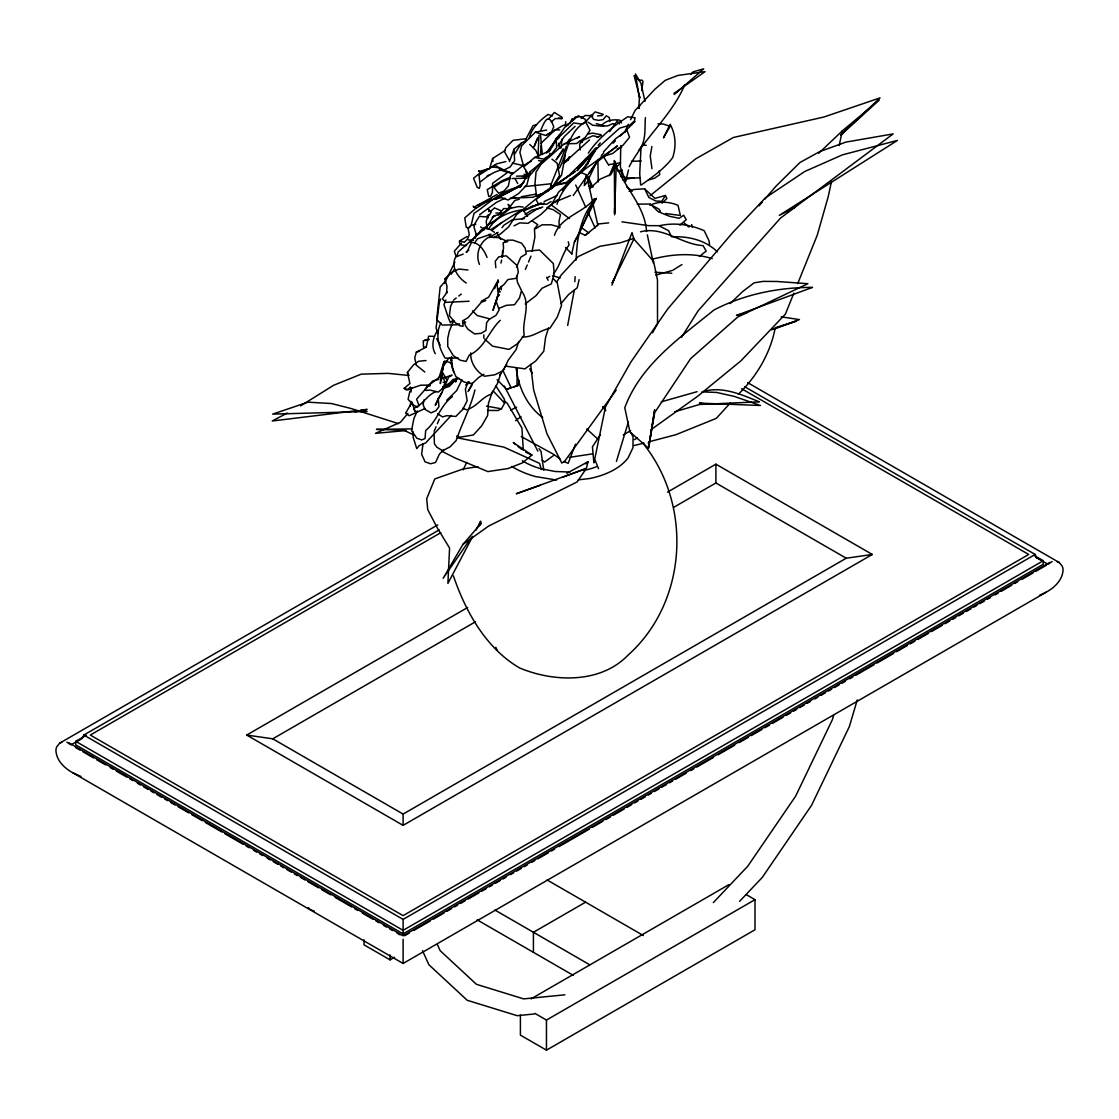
<?xml version="1.0" encoding="UTF-8"?>
<svg xmlns="http://www.w3.org/2000/svg" width="1119" height="1119" viewBox="0 0 1119 1119"><rect width="100%" height="100%" fill="white"/><g stroke="black" fill="none" stroke-linecap="round" stroke-linejoin="round"><path stroke-width="1.5" d="M614.625 207.896L614.555 213.519L616.289 164.521L610.988 174.396L600.12 179.166L589.461 188.957M497.144 379.719L506.585 389.342L516.978 385.733L517.244 368.822M620.751 145.554L620.388 167.053L625.731 181.558L628.514 169.822M443.278 368.067L441.222 373.676L440.354 383.565L443.907 361.983L444.858 361.003L450.02 362.542L452.314 365.27M502.417 257.118L502.557 251.132M539.008 135.315L537.973 156.422M439.18 529.902L83.827 735.057L82.372 738.428L76.917 741.128M645.411 117.607C644.516 128.475 646.544 141.931 638.515 150.589M488.304 217.855L488.416 215.016M434.06 432.913L434.424 443.907L436.9 447.236L442.746 450.747L450.146 446.761L456.118 440.592C461.881 423.583 470.693 407.54 474.932 389.874M576.117 260.14C576.844 238.151 580.733 214.974 596.343 198.343L574.369 242.11L571.753 253.761M638.795 108.263L639.383 98.122L635.452 73.938L640.949 83.268L644.964 101.256M574.327 290.017L567.669 325.433M574.844 281.666L575.138 276.659M455.881 378.53L455.657 381.999L457.056 378.166M550.562 188.482L550.842 183.782L524.461 186.621M446.537 293.304L446.985 286.1L444.691 278.841L452.426 271.861L458.958 269.064L467.98 270.001M550.576 188.37L550.828 185.041L566.368 146.071M467.155 236.487L459.587 240.879L459.433 242.865L461.699 245.117L466.511 245.551M540.365 154.282L541.372 143.805L540.519 134.546M641.033 147.107L639.718 173.725L640.655 184.915L641.439 184.873C652.699 176.872 664.322 168.787 672.687 157.611C676.394 146.281 675.806 134.7 670.155 124.279L663.497 137.903M513.859 386.922L518.363 385.314L518.922 380.306M565.752 121.691L565.305 125.412L569.935 123.104M639.117 108.459L639.55 105.242M560.899 148.156L562.144 138.896M648.53 448.173L654.643 410.03L648.53 448.173L629.969 432.032L624.78 407.75C640.558 364.85 679.82 337.798 713.936 310.019C744.415 294.129 778.348 287.401 812.548 287.359L736.498 315.376L746.639 312.816M551.289 122.069L555.122 118.586L561.948 118.572L562.116 117.299L554.395 112.473L548.492 119.02M502.109 257.076L503.55 247.956L503.158 242.725L507.76 241.62L499.27 237.732L489.143 237.046C479.505 241.83 475.239 254.698 479.464 264.434M410.197 406.113L410.925 401.413M475.281 238.347L475.743 235.326L483.548 229.227M439.194 303.347L436.074 328.119L438.242 333.602M641.677 90.527L643.033 81.393L641.719 80.036L639.341 80.358L634.095 75.588L639.914 97.787L638.893 95.045M423.877 399.973L423.136 404.56L424.87 409.302L431.025 412.869L435.962 410.673L438.998 406.575L438.172 398.56L442.117 392.14L448.719 376.991L451.489 375.62M651.901 146.463L650.251 155.975L651.943 168.703M553.122 145.288L549.415 151.009L546.352 152.883L559.584 134.881L558.451 138.616M565.431 154.366L561.598 175.082L551.471 188.677M572.243 118.558L570.396 122.013M549.205 156.59L549.905 153.163M839.208 145.456L842.313 130.867L879.24 100.123L840.635 135.133M584.314 184.145L586.286 174.83L581.768 172.816L579.124 173.711L558.661 192.006L551.485 204.623L540.617 214.68L528.014 223.338L519.845 222.863L514.041 225.842M831.445 181.656L828.228 196.622L817.276 235.116L797.763 283.485M532.084 251.174L534.896 237.13L534.448 228.808L537.819 224.695L532.238 220.933M579.124 279.638L577.18 287.835L568.424 294.717L560.969 303.697M488.723 211.631L489.129 209.952L488.052 209.099L491.073 212.246L489.535 214.806L485.786 216.904L479.38 216.345L475.477 222.499L473.952 226.947L476.386 234.934M500.934 263.063L501.662 260.07M566.899 473.267L588.034 461.713L586.37 468.441L577.068 481.967L488.709 526.014L462.972 544.352L443.138 578.313L471.603 537.134M594.203 461.56L593.895 462.832L592.441 446.859L600.413 434.55M547.359 191.391L536.533 196.119L534.994 183.502L536.057 172.004L541.162 164.143L564.368 143.75L576.593 143.54L585.377 137.231L590.035 130.252L585.657 121.957C568.158 131.301 567.725 152.268 559.486 168.102M495.969 302.703L497.368 297.178L499.578 294.815M508.991 208.33L509.677 205.672L508.068 204.399L509.732 206.861L506.515 210.386L500.976 214.205L493.829 215.869L486.052 228.262M499.745 288.73L498.892 292.073L500.361 291.849M472.4 382.768L471.505 386.153L468.008 391.58M547.415 157.471L530.336 171.599L526.923 184.691L518.684 193.503L508.124 200.035L499.172 196.762L494.654 199.406L501.312 197.434M423.066 443.586L421.611 454.23L425.08 461.867L430.619 463.77L435.543 462.469L439.333 454.23L443.865 449.502M444.495 283.345L454.887 262.098M433.445 336.329L428.619 336.218L426.241 347.17L416.352 352.079L414.729 357.926L416.324 365.228L424.828 372.012M456.832 256.601L458.133 251.957L482.065 230.962L483.506 228.22L490.066 229.353L494.444 232.29M488.024 215.156L486.192 221.548L487.255 228.276M556.982 204.273C565.752 176.396 596.217 163.206 617.422 145.876L605.057 154.981M833.879 714.635L832.41 719.601L795.637 796.155L747.73 866.26L713.307 902.613M857.252 699.962L849.335 726.623L811.541 805.33L762.277 877.422L739.561 901.382M489.549 168.773L492.626 158.478L505.187 150.464M590.79 154.59L589.042 160.367L581.307 171.92M616.401 461.476L628.332 422.087M548.534 327.825L545.499 337.77L543.806 351.17L535.791 360.905L524.895 368.864L507.033 366.333M439.641 301.906L440.536 299.025M443.907 361.983L439.026 377.69L439.977 376.697L427.472 386.209L424.996 389.356L425.989 390.447L429.906 390.055L438.312 392.098L443.194 387.873L445.152 382.18L441.222 373.676M625.059 131.874L628.277 124.265M518.712 341.435L516.167 349.478L508.222 360.206L503.284 370.599L494.696 374.837L484.415 376.25C476.107 371.354 470.33 362.724 470.707 352.905M498.235 294.409L493.059 310.117L498.235 294.409L496.948 282.506L488.681 297.094L481.184 301.347M501.088 372.697L497.619 383.216L491.437 394.056C482.219 396.979 477.295 406.043 468.176 409.176M542.505 194.426L569.361 175.151L596.623 147.904L591.112 154.268L587.979 163.668L578.537 173.165L566.2 182.453L555.639 184.789L536.602 199.028L536.393 200.371L538.491 203.98L546.701 204.231L550.996 201.518M492.248 391.986L488.457 403.358L487.632 415.541L481.702 425.793L473.379 434.997L459.965 437.165L456.692 436.088M472.554 383.048L468.693 390.405M468.008 381.817L465.378 389.44L467.155 400.644L462.93 409.232L455.811 416.45L446.761 415.667L442.662 416.939L437.655 413.862M509.411 161.598L513.999 149.233L521.678 142.77L525.203 141.218M554.464 235.298C560.479 216.638 583.041 213.1 594.581 198.678L577.67 236.738M611.967 285.135L632.025 232.556L633.704 238.823L653.58 261.328L657.468 279.946L657.524 323.825L652.517 332.847M575.502 444.159L568.158 463.322L563.836 461.504M440.914 323.083C434.718 334.315 438.956 347.855 445.152 358.164L458.189 358.01M453.615 320.482L449.334 331.154L447.726 338.386L447.754 346.484L453.307 355.66L460.343 360.248L466.077 361.395L469.295 355.045C484.401 348.568 488.989 330.86 500.249 320.328M537.749 137.637L534.001 146.897L537.26 139.148M494.57 288.66L498.137 279.806L498.501 282.52M793.847 293.164L785.398 314.117L740.848 360.905L697.459 396.42L651.286 429.472M568.312 159.737L569.585 156.632L565.976 161.849M445.908 300.004L443.977 304.634L448.747 318.845L450.481 322.818L451.307 321.349L454.216 321.391M540.239 131.455C543.862 123.482 548.114 110.249 553.751 126.951L551.513 132.056L545.624 135.441L535.316 132.224L521.65 145.764L519.873 152.338L523.566 166.13M529.245 137.959C531.847 127.692 539.848 120.586 547.96 114.432L552.422 115.998M609.296 175.753L615.1 161.905M525.37 269.413L527.231 264.993M528.476 262.056L530.966 256.167M434.13 431.333L436.06 426.787M437.347 423.765L439.277 419.233M438.172 398.56L435.277 405.302L442.117 392.14M417.317 410.953L413.89 418.548L411.54 430.661L416.772 438.186L421.653 439.935L425.052 438.564L425.668 430.549C437.011 421.248 440.564 405.106 452.454 396.56M478.624 525.594L480.736 521.16L475.939 530.266M466.749 252.432L471.561 242.361C479.631 242.795 484.429 250.726 487.073 257.482M596.063 163.332L586.566 183.166L584.16 185.642M463.126 469.84L466.679 462.413M461.979 379.691L456.664 390.601L446.761 400.252M453.083 301.221L450.579 306.298L449.404 315.698L455.363 322.818L460.133 325.895L463.098 326.272L462.553 320.887L468.05 317.67L481.31 302.326L485.772 300.591M630.543 119.691L635.06 110.557L654.811 89.296L665.232 80.344L677.946 75.421L705.026 71.658L674.016 93.52L677.988 91.24M479.044 233.675L480.764 230.22L484.079 229.829M409.862 387.188L408.603 389.664L404.169 388.363L409.904 383.481L407.428 372.431L413.471 364.906L418.646 361.255L426.059 360.542M614.513 278.449L612.093 283.107L634.277 238.277L620.416 242.753L599.924 246.306L578.229 256.559L561.262 274.98L556.479 282.24M525.301 140.281L533.05 125.608L536.519 124.782M472.722 536.351L447.894 583.433L449.572 548.072L437.235 527.804L427.738 509.621L426.689 498.724L434.759 478.96L462.986 469.001L477.995 466.623M684.856 84.54C671.806 115.649 644.838 137.175 629.172 166.703M559.584 134.881L556.087 138.602L549.415 151.009L534.658 157.471L523.706 166.969L528.308 174.102M595.112 151.023L582.929 170.773M664.336 136.168L663.721 137.329L670.141 126.335L663.189 123.985L657.958 123.887M437.277 330.888C432.941 337.518 431.095 346.582 435.277 353.702M487.576 410.407L497.983 410.519L501.452 408.827L504.641 403.148L504.361 399.161L495.997 386.069M412.044 387.957L409.736 391.972L408.071 399.357L414.114 405.568L417.597 406.91L419.052 405.693L416.604 399.161L432.633 381.006L438.844 379.411M516.46 267.203L520.783 257.188L526.238 253.929L525.175 248.194L521.58 243.173L512.824 240.109L507.285 240.193L504.697 241.802M411.4 403.344L405.624 413.135L409.148 415.75L425.01 408.533M662.042 203.154L666.896 198.427L665.371 195.461L661.833 201.308L655.86 201L648.908 197.517L644.628 188.817L633.886 189.503L629.186 191.321M599.155 159.024L589.391 172.718M603.379 152.058L615.59 138.756L626.99 130.461L629.577 137.259L623.129 145.05L612.75 153.443L600.525 157.247M451.349 274.141L454.454 269.064M574.369 242.11L576.844 238.081M506.655 364.71L499.675 375.187M514.376 154.492L521.678 142.77M681.457 337.392L698.046 310.9L780.405 218.177L893.172 133.902L845.852 142.113L819.793 151.569L799.987 162.493L776.096 186.09L764.697 199.252M551.359 188.593L559.528 175.585L557.136 163.178L551.989 159.15M563.263 148.799L556.101 159.877L563.472 149.974M566.843 143.26L569.529 139.106M554.982 142.435L559.612 135.287M588.272 153.107C598.301 138.224 612.764 126.601 627.675 116.796L635.116 117.747L634.305 121.062L629.689 125.23L619.702 128.125L588.804 155.835M577.376 168.116L586.398 158.227M598.693 159.597L573.264 195.475M570.172 178.956L562.465 190.384M530.336 171.599L519.58 187.433L521.608 185.264L499.172 196.762M558.395 136.63L564.619 127.482L578.397 115.747L585.461 119.425L585.559 122.181L582.328 124.209L573.739 122.908L557.01 139.176L552.688 145.498M558.129 145.666L564.368 136.518L575.11 126.307M553.485 273.693C560.745 265.189 561.878 253.565 569.053 245.089L568.27 241.83M479.436 525.804L481.394 522.993L462.972 544.352M474.736 242.739L477.519 238.739L491.031 234.193M447.208 291.947L442.327 298.885L445.852 302.34L469.113 301.249M488.471 229.311C495.409 217.086 509.481 211.575 522.811 209.729L527.567 216.275M470.316 242.319C477.771 234.151 485.702 224.989 495.969 220.457M616.205 390.069L564.522 461.42L561.808 463.042L546.925 433.626L533.637 389.93L530.658 364.388M502.025 227.703L503.788 225.297L512.194 219.828L524.405 218.597M448.425 358.57L443.012 366.752L441.585 370.781L446.719 379.691M489.562 318.831L486.611 322.72L485.94 330.399L481.254 333.294L474.61 333.938L467.826 329.084L465.308 325.419L464.315 321.349M609.617 131.65L617.268 120.992L619.506 123.887M498.361 214.736L503.69 208.554L509.341 208.652M572.089 120.95L575.404 116.894L578.691 116.935M540.995 143.274L555.122 129.846L559.71 129.874M407.875 413.387L400.518 422.213L375.48 433.347L406.155 430.521M598.189 145.372L600.26 142.896M690.801 74.497L693.025 71.896L703.683 68.832L674.239 94.514M591.112 154.268L577.012 170.731L596.735 148.645M759.004 205.84L762.417 201.896M521.888 184.495L524.182 181.879M528.755 176.634L542.491 160.898M445.418 281.149L440.159 287.051L436.676 319.558L442.229 325.042L456.608 324.818L459.629 323.909M591.224 153.149L595.686 148.212M730.189 403.148L716.286 418.366L675.918 434.69L648.978 441.795M738.302 394.28C756.822 376.278 770.431 353.254 775.243 327.741L796.322 321.111L773.495 329.042M455.965 379.327L449.474 386.321L445.026 387.873L442.69 386.559L443.711 386.922L449.642 382.992L453.139 379.411L459.21 378.516M579.138 232.542L585.321 235.326L587.125 233.409M585.321 235.326L597.826 225.087L586.608 175.473M601.407 155.485L603.756 153.037M613.128 143.204L615.464 140.756M635.102 121.467L620.22 136.014M563.221 163.668L589.531 139.903M465.7 385.02L469.029 381.733L466.889 383.943L469.91 383.048M490.542 211.393L494.472 207.896L500.249 210.372L501.438 212.162M585.265 122.027L595.14 111.886L603.211 114.306L602.218 115.467L597.504 115.914M730.147 303.585L742.666 291.541L754.178 282.799L763.102 281.387L776.824 281.47L807.862 283.694L737.701 317.055L690.549 358.737L654.755 412.505L648.852 445.754L648.405 442.313M818.66 153.317L842.313 130.867M840.789 134.993L880.038 97.885L823.85 117.033L733.337 137.497L695.724 158.828L650.027 195.769M449.936 384.852L454.678 380.39M585.657 463.853L588.034 461.713M497.549 289.975L504.319 284.17L507.872 279.568L516.139 278.337L518.321 272.127L517.216 265.637L506.236 255.817L498.822 256.824L495.255 261.286L495.815 267.693M451.265 415.443L425.724 442.886L419.163 445.642L416.758 448.649L413.247 437.571L412.883 431.361M615.52 167.612L618.989 164.675M492.919 229.577L501.997 222.387M491.842 222.849L511.551 207.449M479.687 214.624L496.402 202.413L505.061 198.161M461.406 243.117L454.286 251.327L456.104 256.223M547.149 207.63L557.724 199.742M515.691 444.537L513.257 442.564L531.917 455.069L522.363 462.916L508.152 468.511L487.884 471.589L455.447 458.161L442.145 451.377M679.876 225.157L686.213 219.772L683.709 215.226L679.037 218.289L669.638 216.303L658.266 211.715L650.335 203.994L637.382 204.176M581.279 118.488L585.111 115.481L592.86 115.761M606.232 154.828L595.784 163.024M437.697 524.923L59.713 743.142L56.873 746.639A12.365 10.099 0 0 0 55.964 750.975C56.649 760.794 64.538 768.194 72.665 772.697L403.106 963.473L1046.335 592.105C1054.462 587.601 1062.365 580.202 1063.036 570.382A12.365 10.099 0 0 0 1062.127 566.046L1059.287 562.549L747.674 382.642M453.713 299.948L456.23 297.99M458.762 296.031L461.28 294.073M480.638 181.698C487.338 176.187 494.584 170.773 503.48 169.71M554.129 455.083L544.701 462.007L542.155 460.231M577.46 138.127L579.642 136.532L564.368 143.75M525.189 304.004L536.141 295.542L542.058 288.226L551.331 283.904L554.185 273.512L553.359 263.608L539.596 250.027L526.895 251.215M602.176 124.782C606.806 120.027 613.618 119.285 619.884 120.153L621.465 122.992M466.022 252.097L468.819 250.11M699.375 256.461L706.187 251.09L703.054 245.607C681.107 244.348 663.133 225.884 640.516 231.815M547.583 190.901L575.348 171.319L555.639 184.789M491.521 229.171L517.999 212.26L541.19 202.903M1052.126 561.556L1048.027 564.284L1035.956 557.304M521.888 218.946L536.533 209.337L542.813 206.889M442.313 389.076L455.447 380.502M547.205 277.932L549.807 276.267M525.133 214.4L531.693 210.204L540.981 207.91M596.315 226.038L597.826 225.087M565.165 161.807L568.004 160.031M489.269 237.564L498.025 232.36M681.947 264.56L672.617 270.364L655.79 275.092M508.795 171.543L492.584 183.334L492.458 192.412L490.626 196.133L488.723 196.44L487.241 189.643L502.935 180.257L510.32 177.334M483.954 374.222L478.596 377.509L471.896 383.817L464.161 382.041L455.895 376.613L451.74 366.794L451.572 356.695M535.567 228.752L541.974 224.835L551.191 224.793L560.199 227.199M634.445 439.669L637.257 437.963M1034.194 555.528L1043.244 560.759L1043.244 564.284L403.106 933.861L75.756 744.876L75.756 741.351L86.345 735.239M80.05 739.631L70.973 744.876L66.874 742.149M440.872 532.658L90.303 735.057L403.106 915.65L1028.697 554.464L741.589 388.699M667.47 492.136L715.894 464.161L872.302 554.464L403.106 825.36L246.698 735.057L467.672 607.477M246.698 735.057L272.77 738.82L475.421 621.814M673.554 507.425L715.894 482.974L846.23 558.227L872.302 554.464M272.77 738.82L403.106 814.072L846.23 558.227M83.827 735.057L403.106 919.398L1035.173 554.464L1036.628 557.835L1042.083 560.535M75.756 741.351L403.106 930.337L1043.244 560.759M69.07 742.932L403.106 935.792L1049.93 562.339M404.616 935.75L409.148 933.134M413.694 930.504L430.353 920.895M433.375 919.147L443.977 913.034M446.999 911.286L451.544 908.656M454.566 906.908L457.601 905.159M460.622 903.411L465.168 900.795M468.204 899.047L478.792 892.92M481.827 891.172L486.359 888.556M489.395 886.808L492.416 885.059M495.451 883.311L499.997 880.681M503.018 878.947L506.04 877.198M510.586 874.568L513.621 872.82M516.642 871.072L521.188 868.456M524.21 866.707L527.245 864.959M531.777 862.329L534.812 860.581M537.833 858.832L548.436 852.72M551.457 850.972L554.492 849.223M559.038 846.593L589.307 829.123M592.343 827.375L602.931 821.248M605.966 819.5L610.512 816.884M613.534 815.136L624.136 809.009M627.158 807.261L631.703 804.645M634.725 802.896L637.76 801.148M640.781 799.4L645.327 796.784M648.349 795.036L651.384 793.287M654.405 791.539L658.951 788.909M661.986 787.161L666.518 784.545M669.554 782.796L672.575 781.048M675.61 779.3L686.199 773.173M690.745 770.557L693.78 768.809M696.801 767.061L713.46 757.451M717.992 754.821L734.651 745.212M739.197 742.582L748.275 737.337M751.297 735.589L761.899 729.476M764.934 727.728L769.466 725.112M772.502 723.364L783.09 717.237M786.125 715.489L790.671 712.873M793.693 711.124L796.714 709.376M799.749 707.628L804.295 704.998M807.317 703.25L810.352 701.501M814.884 698.885L817.919 697.137M820.94 695.389L825.486 692.759M828.508 691.01L831.543 689.262M834.564 687.528L839.11 684.898M842.131 683.149L845.167 681.401M849.713 678.785L852.734 677.037M855.769 675.289L873.925 664.798M876.96 663.049L893.605 653.426M896.641 651.678L907.243 645.565M910.265 643.817L914.81 641.201M917.832 639.453L928.434 633.326M931.456 631.578L942.058 625.465M945.079 623.717L949.625 621.087M952.661 619.339L955.682 617.59M958.717 615.842L963.249 613.226M966.284 611.478L970.816 608.862M973.852 607.113L976.873 605.365M979.908 603.617L984.454 600.987M987.476 599.238L990.497 597.49M995.043 594.874L998.078 593.126M1001.099 591.378L1011.702 585.251M1014.723 583.503L1017.758 581.754M1022.29 579.138L1032.893 573.026M1035.914 571.277L1046.517 565.151M363.997 939.806L363.997 944.814L390.069 959.864L394.573 957.263M585.573 902.18L533.427 932.281L533.427 952.339M530.979 998.903L728.931 884.625M534.882 1013.38L546.464 1020.066L755.003 899.662L755.003 929.763L546.464 1050.168L520.405 1035.117L520.405 1015.045M497.186 194.468L473.785 207.337L473.197 206.218L475.967 208.344M623.227 434.871L630.626 430.703M494.654 199.406L522.601 183.74M493.899 237.592L500.725 233.787L508.697 226.793L516.405 214.834L545.121 191.475L554.241 185.558L569.487 182.341M487.059 169.095L480.331 172.76L473.547 178.229L477.212 187.349L479.24 188.356L480.121 185.572L479.058 175.137L496.514 163.878L505.886 161.556M495.661 199.126L521.608 185.264M287.205 413.037L272.267 420.996L356.779 410.673M300.647 405.875L333.588 385.3L361.199 374.152L388.097 373.368L408.673 375.438M59.713 743.142L61.797 742.261M794.756 207.449L779.3 215.352L897.382 140.435L842.453 154.842L804.813 171.459L765.34 197.895L732.483 232.808L667.735 308.942L630.92 361.983L605.533 406.659L594.721 459.154L598.539 468.707M1046.335 592.105L1039.495 595.294M492.192 217.338L494.99 215.953M491.381 198.818L475.351 208.707L464.735 217.925L466.259 227.269L468.819 228.024L471.281 224.807L473.994 213.379C488.527 204.022 501.536 189.601 519.3 187.139M564.326 161.402L568.508 159.444M544.086 201.56L557.15 195.475M539.302 203.952L523.888 210.834M546.939 134.895L563.137 125.356L567.906 125.328M477.323 205.323L496.402 198.133M552.24 203.196L570.522 195.559M540.925 193.965L532.98 197.238L510.432 198.245M510.348 178.48L500.99 182.299L494.71 186.845L494.08 187.684L498.668 193.223L504.068 190.943L508.348 185.95L510.516 175.557L522 166.367L531.315 161.15M436.018 391.608C427.094 394.755 422.786 405.232 413.848 408.211L414.995 411.484L411.862 401.987M463.224 254.097L455.629 256.964C450.593 267.175 457.895 277.456 466.273 283.051M562.759 477.198L586.37 468.441L516.265 493.759L540.435 485.24M487.213 175.781L489.688 174.872M596.986 137.147L601.449 135.511M771.606 329.811L799.428 319.586L781.16 316.831M441.935 378.628L452.104 374.991M506.585 389.342L511.089 387.747L502.865 370.389M617.24 148.883L621.66 147.33M661.287 401.819L697.095 391.692M649.887 205.309C658.825 201.014 669.064 201.448 678.03 205.378L680.366 215.491M545.834 191.433L548.911 190.51M516.978 385.733L518.363 385.314M462.665 323.013L465.686 322.118M424.423 340.344L427.066 339.561M674.547 411.834L699.571 404.491L759.339 401.833C742.107 394.909 722.93 386.083 704.019 391.314M429.332 339.351L423.248 340.903L423.514 347.212L426.325 346.89M665.371 195.461L654.979 198.399L644.628 188.817M648.405 179.949L654.601 178.215L659.72 174.662L659.259 170.634M519.23 199.28L514.81 200.483L509.607 207.197L511.523 208.092L518.74 206.539L523.188 207.043M643.929 443.124L633.858 445.572M530.658 206.749L544.31 203.154M651.831 259.342C671.512 253.999 692.577 252.558 712.257 258.643M416.352 352.079L419.513 351.296M443.166 382.376L446.005 381.691M633.997 177.767L622.556 179.795M355.087 411.82L367.13 409.4L360.234 410.253M535.316 132.224L546.659 130.042M587.671 134.028L592.455 133.119L600.973 134.728M498.71 308.452L506.222 305.361L514.53 304.718L519.468 297.976L521.496 290.576L517.37 282.1L516.614 275.61M511.145 198.511L516.195 197.615M521.258 196.734L536.435 194.049M617.702 170.899L622.332 170.088M608.946 164.647L620.513 162.759M569.263 457.377L592.147 453.922M475.869 224.15L471.337 225.423L468.008 228.276L469.281 234.556L467.56 238.962L464.315 242.305L459.587 240.879M526.35 138.672L513.02 140.337L505.942 147.526L504.389 151.499L509.271 160.311M659.609 225.688C674.603 222.331 690.255 224.485 704.201 230.71L708.998 240.711L709.544 244.697M578.299 479.855L589.685 478.512A65.07 37.57 0 0 0 628.151 457.797L632.99 447.67L633.032 437.011L631.004 432.521M631.438 161.234L641.257 161.038M489.045 168.703L479.044 171.515L478.568 170.689L481.044 173.095M529.343 175.809L516.446 176.173M597.504 224.052L608.708 222.877M564.913 994.805L523.664 998.889L476.414 984.3L440.173 950.688L437.319 944.394M534.239 1013.996L517.146 1015.688L467.21 1000.274L428.885 964.732L422.506 950.632M526.979 178.215L512.04 178.508M639.886 177.837L630.039 178.187L621.115 176.732M367.116 411.484L272.63 414.128L307.921 402.169L331.448 403.539L351.31 408.575L398.588 423.667M411.988 428.899L376.446 429.388L403.833 430.2L414.17 435.137M522.279 336.875C532.42 337.77 540.211 330.105 549.863 328.343L557.346 316.929L561.556 305.319L557.276 282.897L553.373 278.743M430.256 385.132L420.744 385.188L406.463 390.041L404.169 388.363M672.673 236.808C689.206 236.235 705.32 240.193 717.475 251.873M569.893 472.036L555.276 471.505L541.176 468.819A60.916 35.165 0 0 1 522.307 460.706M556.661 480.065L535.428 476.54A77.127 44.522 0 0 1 511.747 466.399M701.991 391.874L716.678 392.447L734.442 396.448L760.444 405.498L699.347 403.12L707.18 404.141M495.857 213.03L500.277 213.211M655.007 272.267L671.82 273.218M468.427 239.928L473.421 240.235M665.581 213.491L679.023 215.296M643.075 144.994L646.236 145.358M513.355 173.011L507.257 172.242L499.536 169.626M524.028 174.354L527.077 174.746M558.381 118.068L561.948 118.572M457.433 437.837L503.928 447.138L539.568 463.364L541.386 469.56M621.954 221.828L648.516 225.646L658.923 225.688L668.63 230.724L671.568 236.836M588.748 186.076L593.182 186.859M486.527 406.127L501.452 408.827M534.658 157.471L543.61 159.122L551.541 153.96L556.716 147.442L556.087 138.602M580.327 116.949L583.321 117.537M426.801 385.537L429.822 386.139M538.491 160.521L543.149 161.458M596.259 123.622L603.714 125.86M552.604 275.75L560.087 277.89M598.707 137.022L592.916 135.749L583.503 140.071L579.614 144.057L580.174 149.988M512.306 163.052L523.16 165.598M579.474 141.316L582.426 142.099M512.46 173.851L499.256 167.794L492.304 166.997L494.892 165.108L503.158 170.452L510.152 166.955L514.628 160.702L513.999 149.233M522.377 176.536L525.692 177.431M547.093 207.98L553.136 209.659L560.479 214.568L559.01 221.184L559.29 228.01M314.131 911.006L310.802 909.971L308.243 907.607M618.052 170.536L620.975 171.487L622.416 175.669M1057.203 561.668L1059.287 562.549M80.932 776.474L72.665 772.697M462.818 408.141L466.651 409.932M525.72 452.16L531.917 455.069M626.64 186.845L632.347 191.153M521.272 436.564L553.234 454.104L559.864 458.72M653.23 206.036L659.119 209.239L660.378 211.309M615.338 124.866L612.932 123.552L607.897 125.846L600.693 126.083L592.594 125.202L587.965 122.083M744.653 386.726L1035.173 554.464M746.317 894.654L755.003 899.662M547.065 879.94L643.327 935.526M494.92 910.041L589.713 964.774M477.156 919.846L573.418 975.432M75.491 747.492L80.022 750.108M83.044 751.842L93.618 757.941M96.626 759.689L105.69 764.92M110.221 767.536L113.243 769.285M116.264 771.019L126.825 777.118M129.846 778.866L132.867 780.614M137.399 783.23L140.407 784.965M143.428 786.713L147.96 789.329M150.981 791.063L154.002 792.811M157.024 794.56L161.556 797.176M164.563 798.91L167.584 800.658M170.606 802.393L175.137 805.009M178.159 806.757L188.719 812.856M191.741 814.604L202.315 820.703M205.337 822.451L221.94 832.032M224.961 833.781L243.075 844.244M246.096 845.978L249.117 847.726M253.635 850.342L256.657 852.077M259.678 853.825L262.699 855.573M267.231 858.189L270.252 859.924M273.26 861.672L277.792 864.288M280.813 866.022L283.834 867.771M286.856 869.519L291.388 872.135M294.395 873.869L297.416 875.617M300.438 877.352L304.969 879.968M307.991 881.716L318.551 887.815M321.573 889.563L330.637 894.794M335.168 897.41L351.772 906.991M354.793 908.74L357.814 910.474M362.332 913.09L372.907 919.189M375.928 920.937L378.949 922.685M383.467 925.301L386.489 927.036M389.51 928.784L392.531 930.532M397.063 933.134L400.084 934.883M480.597 226.919L484.317 229.493M551.303 204.987L569.389 218.513M581.922 227.87L588.874 233.074M504.473 401.064L507.089 403.078L521.93 428.045L523.3 450.146M518.111 446.509L521.748 449.46M684.129 222.989L689.038 227.087M542.673 417.569C527.049 406.029 518.307 387.202 516.223 368.179M586.72 428.997L598.064 439.291M529.763 144.435L535.777 150.324L538.812 156.996M565.487 247.509L572.047 254.111M453.391 575.823C465.728 611.771 485.87 648.125 519.44 667.875C553.821 682.366 600.651 683.737 628.151 655.035C687.723 601.686 692.815 504.249 642.642 442.872M493.199 390.979L504.641 403.148M484.751 339.183L492.556 346.177L509.061 349.394L518.237 343.169L524.196 335.001C521.552 320.37 531.553 305.235 521.874 291.486M489.129 234.319L491.689 237.34M472.442 310.9L477.281 315.558L489.94 318.929L496.039 315.306L499.13 309.907L496.067 300.969M602.54 406.617L605.799 410.701M496.934 232.752L500.641 239.424M538.994 448.635L541.009 451.363L543.792 470.344M590.79 115.061L593.602 119.411L598.623 120.348L603.099 119.635L606.274 115.775L609.254 117.495L609.897 121.523M603.547 156.772L608.68 165.136M450.16 357.828L451.824 360.654M529.777 368.822L532.182 373.061M515.244 179.096L517.705 183.544M436.648 338.651L440.159 345.114M504.375 386.083L537.861 451.195M407.428 372.431L408.827 375.397M588.188 178.858L591.867 186.747M546.715 277.274L548.1 280.268M575.712 185.013L585.769 207.281M587.937 212.05L595.126 227.954M495.815 647.3L497.172 650.293M588.286 176.76L592.371 186.411M525.72 171.431L527.888 176.732M450.356 357.786L452.552 366.654M646.586 231.521C644.656 203.994 622.038 185.67 614.303 160.521L614.681 214.806M647.314 234.85L653.384 263.189M452.859 368.123L453.768 372.515M558.605 143.33L559.598 148.156M691.682 224.583L692.101 227.199M410.505 387.244L411.079 391.972M541.372 145.414L542.393 154.548M492.626 158.478L492.933 161.542M597.91 161.877L598.259 181.921M501.298 286.324L501.326 289.751M483.814 334.889L483.828 338.134M715.894 464.161L715.894 482.974M546.464 1020.066L546.464 1050.168M403.106 814.072L403.106 825.36M403.106 919.398L403.106 929.455M403.106 930.337L403.106 933.861M403.106 939.317L403.106 963.473M390.069 954.857L390.069 959.864M510.6 410.309A65.07 37.57 0 0 1 516.544 407.204M596.693 466.623A51.39 29.667 0 0 1 584.02 470.372M515.593 420.744A51.39 29.667 0 0 1 521.076 416.786"/></g></svg>
